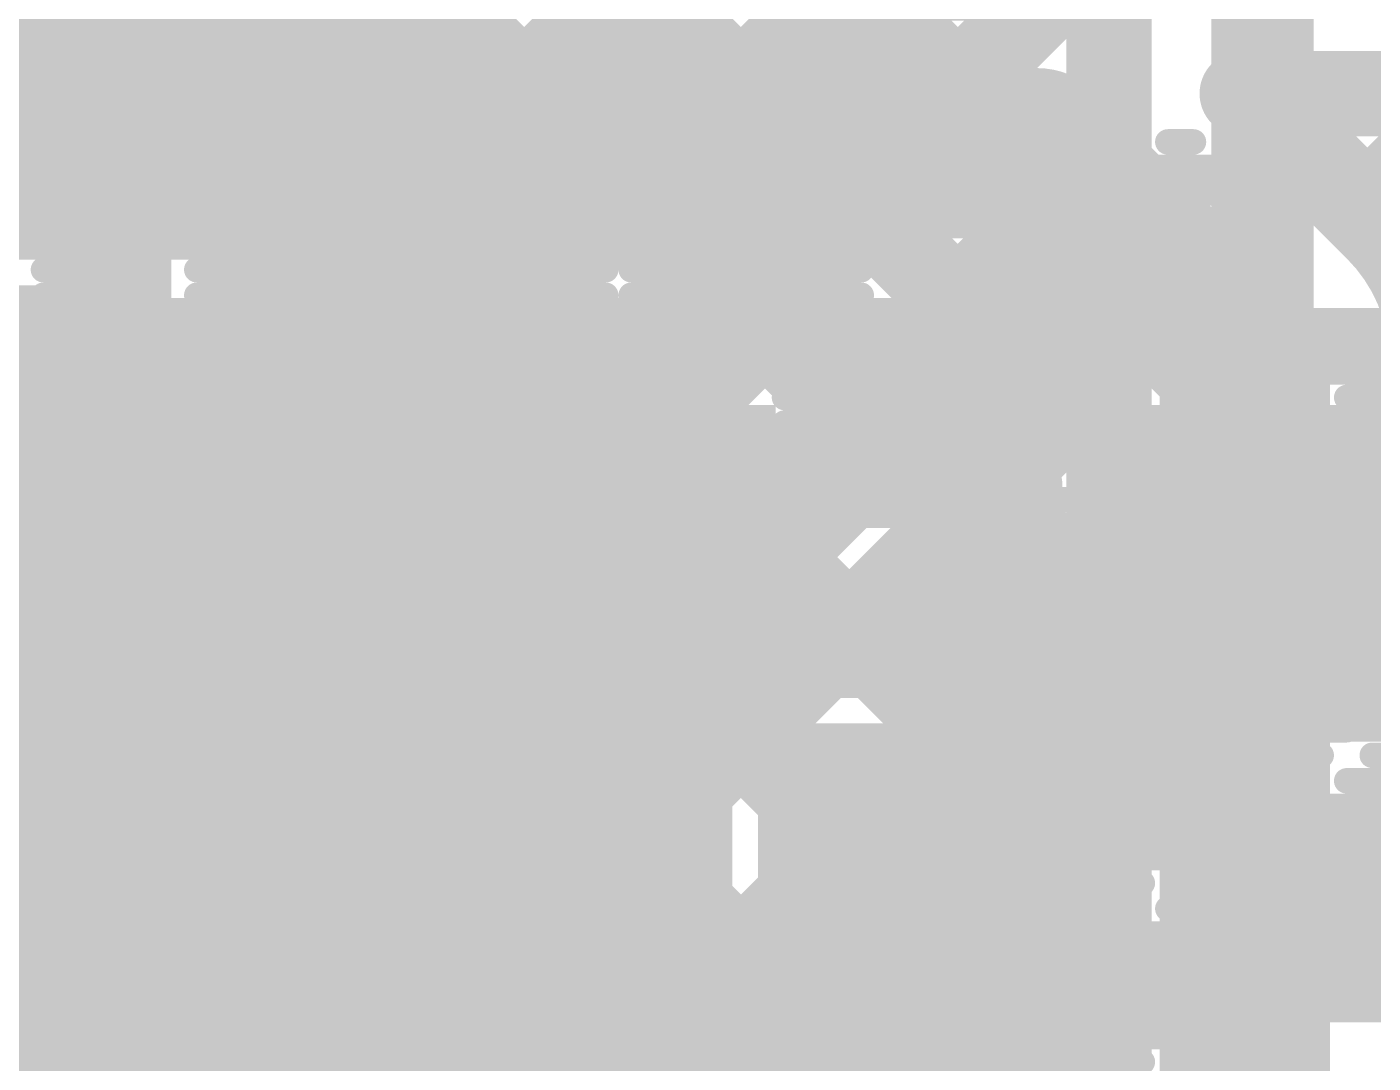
# Model space of a CAD drawing. Header units: millimetres. Extents: x -0.33 to 3.26, y -0.12 to 2.83.
# Drawn here: x 1.7551 to 1.9131, y 1.7009 to 1.8225 of the extents above; entities that cross this region are included whole.
import ezdxf

# ---------------------------------------------------------------- set-up
doc = ezdxf.new("R2010")
doc.units = ezdxf.units.MM
doc.header["$MEASUREMENT"] = 0
for name, color, linetype in [('BottomLayer', 5, 'Continuous'), ('BottomOverlay', 54, 'Continuous'), ('BottomPaste', 16, 'Continuous'), ('BottomSolder', 6, 'Continuous'), ('TopLayer', 1, 'Continuous'), ('TopOverlay', 2, 'Continuous')]:
    doc.layers.add(name, color=color, linetype=linetype)

# ---------------------------------------------------------------- blocks, each defined once
blk = doc.blocks.new('R__0402_B_120')
at = {"layer": 'BottomLayer'}
for points in [[(-0.0095, 0.0125), (-0.0095, -0.0125), (-0.0275, -0.0125), (-0.0275, 0.0125)], [(0.0275, 0.0125), (0.0275, -0.0125), (0.0095, -0.0125), (0.0095, 0.0125)]]:
    blk.add_hatch(color=5, dxfattribs=at).paths.add_polyline_path(points)
at = {"layer": 'BottomPaste'}
for points in [[(-0.0095, 0.0125), (-0.0095, -0.0125), (-0.0275, -0.0125), (-0.0275, 0.0125)], [(0.0275, 0.0125), (0.0275, -0.0125), (0.0095, -0.0125), (0.0095, 0.0125)]]:
    blk.add_hatch(color=16, dxfattribs=at).paths.add_polyline_path(points)
at = {"layer": 'BottomSolder'}
for points in [[(-0.0055, 0.0165), (-0.0055, -0.0165), (-0.0315, -0.0165), (-0.0315, 0.0165)], [(0.0315, 0.0165), (0.0315, -0.0165), (0.0055, -0.0165), (0.0055, 0.0165)]]:
    blk.add_hatch(color=6, dxfattribs=at).paths.add_polyline_path(points)
at = {"layer": 'BottomOverlay', "const_width": 0.005}
for points in [[(-0.0325, 0.0175), (-0.0325, -0.0175)], [(-0.0325, 0.0175), (-0.0085, 0.0175)], [(0.0085, 0.0175), (0.0325, 0.0175)], [(0.0325, 0.0175), (0.0325, -0.0175)], [(-0.0325, -0.0175), (-0.0085, -0.0175)], [(0.0085, -0.0175), (0.0325, -0.0175)]]:
    blk.add_lwpolyline(points, dxfattribs=at)
at = {"layer": 'BottomOverlay', "const_width": 0.0025}
for points in [[(-0.03375, 0.0175, 1), (-0.03125, 0.0175, 1)], [(-0.03375, 0.0175, 1), (-0.03125, 0.0175, 1)], [(-0.00975, 0.0175, 1), (-0.00725, 0.0175, 1)], [(0.00725, 0.0175, 1), (0.00975, 0.0175, 1)], [(0.03125, 0.0175, 1), (0.03375, 0.0175, 1)], [(0.03125, 0.0175, 1), (0.03375, 0.0175, 1)], [(-0.03375, -0.0175, 1), (-0.03125, -0.0175, 1)], [(-0.03375, -0.0175, 1), (-0.03125, -0.0175, 1)], [(-0.00975, -0.0175, 1), (-0.00725, -0.0175, 1)], [(0.00725, -0.0175, 1), (0.00975, -0.0175, 1)], [(0.03125, -0.0175, 1), (0.03375, -0.0175, 1)], [(0.03125, -0.0175, 1), (0.03375, -0.0175, 1)]]:
    blk.add_lwpolyline(points, format="xyb", close=True, dxfattribs=at)
blk = doc.blocks.new('SOT23_3_B_170')
at = {"layer": 'BottomLayer'}
for points in [[(-0.02166, 0.02657), (-0.05316, 0.02657), (-0.05316, 0.05807), (-0.02166, 0.05807)], [(0.05314, 0.02657), (0.02165, 0.02657), (0.02165, 0.05807), (0.05314, 0.05807)], [(0.01574, -0.05807), (-0.01575, -0.05807), (-0.01575, -0.02657), (0.01574, -0.02657)]]:
    blk.add_hatch(color=5, dxfattribs=at).paths.add_polyline_path(points)
at = {"layer": 'BottomPaste'}
for points in [[(-0.02166, 0.02657), (-0.05316, 0.02657), (-0.05316, 0.05807), (-0.02166, 0.05807)], [(0.05314, 0.02657), (0.02165, 0.02657), (0.02165, 0.05807), (0.05314, 0.05807)], [(0.01574, -0.05807), (-0.01575, -0.05807), (-0.01575, -0.02657), (0.01574, -0.02657)]]:
    blk.add_hatch(color=16, dxfattribs=at).paths.add_polyline_path(points)
at = {"layer": 'BottomSolder'}
for points in [[(-0.01766, 0.02257), (-0.05716, 0.02257), (-0.05716, 0.06207), (-0.01766, 0.06207)], [(0.05714, 0.02257), (0.01765, 0.02257), (0.01765, 0.06207), (0.05714, 0.06207)], [(0.01974, -0.06207), (-0.01975, -0.06207), (-0.01975, -0.02257), (0.01974, -0.02257)]]:
    blk.add_hatch(color=6, dxfattribs=at).paths.add_polyline_path(points)
at = {"layer": 'BottomOverlay'}
for points, const_width in [([(-0.06409, 0.068, 1), (-0.07393, 0.068, 1)], 0.00984), ([(-0.07639, 0.068, 1), (-0.07147, 0.068, 1)], 0.00492), ([(-0.06655, 0.068, 1), (-0.06162, 0.068, 1)], 0.00492), ([(-0.01351, 0.032, 1), (-0.00851, 0.032, 1)], 0.005), ([(0.00849, 0.032, 1), (0.01349, 0.032, 1)], 0.005), ([(-0.06651, 0.03, 1), (-0.06151, 0.03, 1)], 0.005), ([(0.06149, 0.03, 1), (0.06649, 0.03, 1)], 0.005), ([(0.02649, -0.031, 1), (0.03149, -0.031, 1)], 0.005), ([(0.06149, -0.031, 1), (0.06649, -0.031, 1)], 0.005), ([(0.06149, -0.031, 1), (0.06649, -0.031, 1)], 0.005), ([(-0.06651, -0.032, 1), (-0.06151, -0.032, 1)], 0.005), ([(-0.06651, -0.032, 1), (-0.06151, -0.032, 1)], 0.005), ([(-0.03151, -0.032, 1), (-0.02651, -0.032, 1)], 0.005)]:
    blk.add_lwpolyline(points, format="xyb", close=True, dxfattribs=dict(at, const_width=const_width))
at = {"layer": 'BottomOverlay', "const_width": 0.01}
for points in [[(0.01099, 0.032), (-0.01101, 0.032)], [(-0.06401, 0.03), (-0.06401, -0.032)], [(0.06399, 0.03), (0.06399, -0.031)], [(0.06399, -0.031), (0.02899, -0.031)], [(-0.02901, -0.032), (-0.06401, -0.032)]]:
    blk.add_lwpolyline(points, dxfattribs=at)
blk = doc.blocks.new('SOT23_3_B_174')
at = {"layer": 'BottomLayer'}
for points in [[(-0.02166, 0.02657), (-0.05316, 0.02657), (-0.05316, 0.05807), (-0.02166, 0.05807)], [(0.05314, 0.02657), (0.02165, 0.02657), (0.02165, 0.05807), (0.05314, 0.05807)], [(0.01574, -0.05807), (-0.01575, -0.05807), (-0.01575, -0.02657), (0.01574, -0.02657)]]:
    blk.add_hatch(color=5, dxfattribs=at).paths.add_polyline_path(points)
at = {"layer": 'BottomPaste'}
for points in [[(-0.02166, 0.02657), (-0.05316, 0.02657), (-0.05316, 0.05807), (-0.02166, 0.05807)], [(0.05314, 0.02657), (0.02165, 0.02657), (0.02165, 0.05807), (0.05314, 0.05807)], [(0.01574, -0.05807), (-0.01575, -0.05807), (-0.01575, -0.02657), (0.01574, -0.02657)]]:
    blk.add_hatch(color=16, dxfattribs=at).paths.add_polyline_path(points)
at = {"layer": 'BottomSolder'}
for points in [[(-0.01766, 0.02257), (-0.05716, 0.02257), (-0.05716, 0.06207), (-0.01766, 0.06207)], [(0.05714, 0.02257), (0.01765, 0.02257), (0.01765, 0.06207), (0.05714, 0.06207)], [(0.01974, -0.06207), (-0.01975, -0.06207), (-0.01975, -0.02257), (0.01974, -0.02257)]]:
    blk.add_hatch(color=6, dxfattribs=at).paths.add_polyline_path(points)
at = {"layer": 'BottomOverlay'}
for points, const_width in [([(-0.06409, 0.068, 1), (-0.07393, 0.068, 1)], 0.00984), ([(-0.07639, 0.068, 1), (-0.07147, 0.068, 1)], 0.00492), ([(-0.06655, 0.068, 1), (-0.06162, 0.068, 1)], 0.00492), ([(-0.01351, 0.032, 1), (-0.00851, 0.032, 1)], 0.005), ([(0.00849, 0.032, 1), (0.01349, 0.032, 1)], 0.005), ([(-0.06651, 0.03, 1), (-0.06151, 0.03, 1)], 0.005), ([(0.06149, 0.03, 1), (0.06649, 0.03, 1)], 0.005), ([(0.02649, -0.031, 1), (0.03149, -0.031, 1)], 0.005), ([(0.06149, -0.031, 1), (0.06649, -0.031, 1)], 0.005), ([(0.06149, -0.031, 1), (0.06649, -0.031, 1)], 0.005), ([(-0.06651, -0.032, 1), (-0.06151, -0.032, 1)], 0.005), ([(-0.06651, -0.032, 1), (-0.06151, -0.032, 1)], 0.005), ([(-0.03151, -0.032, 1), (-0.02651, -0.032, 1)], 0.005)]:
    blk.add_lwpolyline(points, format="xyb", close=True, dxfattribs=dict(at, const_width=const_width))
at = {"layer": 'BottomOverlay', "const_width": 0.01}
for points in [[(0.01099, 0.032), (-0.01101, 0.032)], [(-0.06401, 0.03), (-0.06401, -0.032)], [(0.06399, 0.03), (0.06399, -0.031)], [(0.06399, -0.031), (0.02899, -0.031)], [(-0.02901, -0.032), (-0.06401, -0.032)]]:
    blk.add_lwpolyline(points, dxfattribs=at)
blk = doc.blocks.new('R__0402_B_223')
at = {"layer": 'BottomLayer'}
for points in [[(-0.0095, 0.0125), (-0.0095, -0.0125), (-0.0275, -0.0125), (-0.0275, 0.0125)], [(0.0275, 0.0125), (0.0275, -0.0125), (0.0095, -0.0125), (0.0095, 0.0125)]]:
    blk.add_hatch(color=5, dxfattribs=at).paths.add_polyline_path(points)
at = {"layer": 'BottomPaste'}
for points in [[(-0.0095, 0.0125), (-0.0095, -0.0125), (-0.0275, -0.0125), (-0.0275, 0.0125)], [(0.0275, 0.0125), (0.0275, -0.0125), (0.0095, -0.0125), (0.0095, 0.0125)]]:
    blk.add_hatch(color=16, dxfattribs=at).paths.add_polyline_path(points)
at = {"layer": 'BottomSolder'}
for points in [[(-0.0055, 0.0165), (-0.0055, -0.0165), (-0.0315, -0.0165), (-0.0315, 0.0165)], [(0.0315, 0.0165), (0.0315, -0.0165), (0.0055, -0.0165), (0.0055, 0.0165)]]:
    blk.add_hatch(color=6, dxfattribs=at).paths.add_polyline_path(points)
at = {"layer": 'BottomOverlay', "const_width": 0.005}
for points in [[(-0.0085, 0.0175), (-0.0325, 0.0175)], [(-0.0325, -0.0175), (-0.0325, 0.0175)], [(0.0325, 0.0175), (0.0085, 0.0175)], [(0.0325, -0.0175), (0.0325, 0.0175)], [(-0.0085, -0.0175), (-0.0325, -0.0175)], [(0.0325, -0.0175), (0.0085, -0.0175)]]:
    blk.add_lwpolyline(points, dxfattribs=at)
at = {"layer": 'BottomOverlay', "const_width": 0.0025}
for points in [[(-0.03375, 0.0175, 1), (-0.03125, 0.0175, 1)], [(-0.03375, 0.0175, 1), (-0.03125, 0.0175, 1)], [(-0.00975, 0.0175, 1), (-0.00725, 0.0175, 1)], [(0.00725, 0.0175, 1), (0.00975, 0.0175, 1)], [(0.03125, 0.0175, 1), (0.03375, 0.0175, 1)], [(0.03125, 0.0175, 1), (0.03375, 0.0175, 1)], [(-0.03375, -0.0175, 1), (-0.03125, -0.0175, 1)], [(-0.03375, -0.0175, 1), (-0.03125, -0.0175, 1)], [(-0.00975, -0.0175, 1), (-0.00725, -0.0175, 1)], [(0.00725, -0.0175, 1), (0.00975, -0.0175, 1)], [(0.03125, -0.0175, 1), (0.03375, -0.0175, 1)], [(0.03125, -0.0175, 1), (0.03375, -0.0175, 1)]]:
    blk.add_lwpolyline(points, format="xyb", close=True, dxfattribs=at)

msp = doc.modelspace()

# ---------------------------------------------------------------- linework, layer by layer
at = {"layer": 'BottomLayer'}
for points, const_width in [([(1.63752, 1.87819), (1.75853, 1.75717)], 0.01), ([(1.89772, 1.81467), (1.94061, 1.81467)], 0.01), ([(1.89772, 1.81467), (1.91353, 1.79886)], 0.01), ([(1.89902, 1.81467), (2.03493, 1.67877)], 0.01), ([(1.91177, 1.80063), (1.92581, 1.81467)], 0.01), ([(1.76761, 1.80767), (1.76761, 1.80817)], 0.02), ([(1.76761, 1.80767), (1.87361, 1.80767)], 0.02), ([(1.87361, 1.80767), (1.89802, 1.78327)], 0.02), ([(1.62267, 1.65296), (1.75689, 1.78717)], 0.01), ([(1.74346, 1.78717), (1.75963, 1.78717)], 0.01), ([(1.75682, 1.78717), (1.78682, 1.75717)], 0.01), ([(1.89802, 1.63635), (1.89802, 1.78327)], 0.02), ([(1.75517, 1.75717), (1.78367, 1.78567)], 0.01), ([(1.75517, 1.75717), (1.78367, 1.78567)], 0.01), ([(1.76761, 1.78567), (1.8645, 1.78567)], 0.01), ([(1.78346, 1.75717), (1.81196, 1.78567)], 0.01), ([(1.7866, 1.78567), (1.83287, 1.73941)], 0.01), ([(1.79886, 1.74429), (1.84024, 1.78567)], 0.01), ([(1.81489, 1.78567), (1.85182, 1.74874)], 0.01), ([(1.84317, 1.78567), (1.87027, 1.75858)], 0.01), ([(1.8645, 1.78567), (1.87027, 1.7799)], 0.01), ([(1.81135, 1.7285), (1.86651, 1.78366)], 0.01), ([(1.87027, 1.74874), (1.87027, 1.7799)], 0.01), ([(1.76761, 1.77117), (1.76796, 1.77117)], 0.025), ([(1.76796, 1.77117), (1.81039, 1.77117)], 0.025), ([(1.81039, 1.77117), (1.82321, 1.75835)], 0.025), ([(1.82321, 1.63635), (1.82321, 1.75835)], 0.025), ([(1.85988, 1.74874), (1.87027, 1.75913)], 0.01), ([(1.74346, 1.75717), (1.79246, 1.75717)], 0.01), ([(1.78682, 1.75717), (1.79246, 1.75153)], 0.01), ([(1.79246, 1.75047), (1.79246, 1.75717)], 0.01), ([(1.79246, 1.75153), (1.83287, 1.71112)], 0.01), ([(1.79427, 1.74888), (1.8067, 1.73645)], 0.01), ([(1.83287, 1.74874), (1.87027, 1.74874)], 0.01), ([(1.83287, 1.69325), (1.83287, 1.74874)], 0.01), ([(1.76461, 1.73617), (1.76796, 1.73617)], 0.012), ([(1.76796, 1.73617), (1.78152, 1.73617)], 0.012), ([(1.78152, 1.73617), (1.794, 1.7237)], 0.012), ([(1.794, 1.6133), (1.794, 1.7237)], 0.012), ([(1.812, 1.62076), (1.812, 1.7237)], 0.01), ([(1.812, 1.70086), (1.83287, 1.72173)], 0.01), ([(1.86062, 1.61127), (1.86062, 1.721)], 0.012), ([(1.812, 1.70371), (1.84262, 1.67309)], 0.01), ([(1.767, 1.669), (1.767, 1.7)], 0.01)]:
    msp.add_lwpolyline(points, dxfattribs=dict(at, const_width=const_width))
for points, const_width in [([(1.89522, 1.81467, 1), (1.90022, 1.81467, 1)], 0.005), ([(1.89522, 1.81467, 1), (1.90022, 1.81467, 1)], 0.005), ([(1.89652, 1.81467, 1), (1.90152, 1.81467, 1)], 0.005), ([(1.76261, 1.80817, 1), (1.77261, 1.80817, 1)], 0.01), ([(1.76261, 1.80767, 1), (1.77261, 1.80767, 1)], 0.01), ([(1.76261, 1.80767, 1), (1.77261, 1.80767, 1)], 0.01), ([(1.86861, 1.80767, 1), (1.87861, 1.80767, 1)], 0.01), ([(1.86861, 1.80767, 1), (1.87861, 1.80767, 1)], 0.01), ([(1.90927, 1.80063, 1), (1.91427, 1.80063, 1)], 0.005), ([(1.91103, 1.79886, 1), (1.91603, 1.79886, 1)], 0.005), ([(1.91103, 1.79886, 1), (1.91603, 1.79886, 1)], 0.005), ([(1.91107, 1.79882, 1), (1.91607, 1.79882, 1)], 0.005), ([(1.75432, 1.78717, 1), (1.75932, 1.78717, 1)], 0.005), ([(1.75439, 1.78717, 1), (1.75939, 1.78717, 1)], 0.005), ([(1.75713, 1.78717, 1), (1.76213, 1.78717, 1)], 0.005), ([(1.75713, 1.78717, 1), (1.76213, 1.78717, 1)], 0.005), ([(1.75713, 1.78717, 1), (1.76213, 1.78717, 1)], 0.005), ([(1.89302, 1.78327, 1), (1.90302, 1.78327, 1)], 0.01), ([(1.89302, 1.78327, 1), (1.90302, 1.78327, 1)], 0.01), ([(1.76511, 1.78567, 1), (1.77011, 1.78567, 1)], 0.005), ([(1.76511, 1.78567, 1), (1.77011, 1.78567, 1)], 0.005), ([(1.76511, 1.78567, 1), (1.77011, 1.78567, 1)], 0.005), ([(1.78117, 1.78567, 1), (1.78617, 1.78567, 1)], 0.005), ([(1.78117, 1.78567, 1), (1.78617, 1.78567, 1)], 0.005), ([(1.7841, 1.78567, 1), (1.7891, 1.78567, 1)], 0.005), ([(1.80946, 1.78567, 1), (1.81446, 1.78567, 1)], 0.005), ([(1.81239, 1.78567, 1), (1.81739, 1.78567, 1)], 0.005), ([(1.83774, 1.78567, 1), (1.84274, 1.78567, 1)], 0.005), ([(1.84067, 1.78567, 1), (1.84567, 1.78567, 1)], 0.005), ([(1.862, 1.78567, 1), (1.867, 1.78567, 1)], 0.005), ([(1.862, 1.78567, 1), (1.867, 1.78567, 1)], 0.005), ([(1.86401, 1.78366, 1), (1.86901, 1.78366, 1)], 0.005), ([(1.86777, 1.7799, 1), (1.87277, 1.7799, 1)], 0.005), ([(1.86777, 1.7799, 1), (1.87277, 1.7799, 1)], 0.005), ([(1.76136, 1.77117, 1), (1.77386, 1.77117, 1)], 0.0125), ([(1.76171, 1.77117, 1), (1.77421, 1.77117, 1)], 0.0125), ([(1.76171, 1.77117, 1), (1.77421, 1.77117, 1)], 0.0125), ([(1.80414, 1.77117, 1), (1.81664, 1.77117, 1)], 0.0125), ([(1.80414, 1.77117, 1), (1.81664, 1.77117, 1)], 0.0125), ([(1.81696, 1.75835, 1), (1.82946, 1.75835, 1)], 0.0125), ([(1.81696, 1.75835, 1), (1.82946, 1.75835, 1)], 0.0125), ([(1.86777, 1.75913, 1), (1.87277, 1.75913, 1)], 0.005), ([(1.75267, 1.75717, 1), (1.75767, 1.75717, 1)], 0.005), ([(1.75267, 1.75717, 1), (1.75767, 1.75717, 1)], 0.005), ([(1.75603, 1.75717, 1), (1.76103, 1.75717, 1)], 0.005), ([(1.78096, 1.75717, 1), (1.78596, 1.75717, 1)], 0.005), ([(1.78432, 1.75717, 1), (1.78932, 1.75717, 1)], 0.005), ([(1.78432, 1.75717, 1), (1.78932, 1.75717, 1)], 0.005), ([(1.78996, 1.75717, 1), (1.79496, 1.75717, 1)], 0.005), ([(1.78996, 1.75717, 1), (1.79496, 1.75717, 1)], 0.005), ([(1.86777, 1.75858, 1), (1.87277, 1.75858, 1)], 0.005), ([(1.78996, 1.75153, 1), (1.79496, 1.75153, 1)], 0.005), ([(1.78996, 1.75153, 1), (1.79496, 1.75153, 1)], 0.005), ([(1.78996, 1.75047, 1), (1.79496, 1.75047, 1)], 0.005), ([(1.79177, 1.74888, 1), (1.79677, 1.74888, 1)], 0.005), ([(1.83037, 1.74874, 1), (1.83537, 1.74874, 1)], 0.005), ([(1.83037, 1.74874, 1), (1.83537, 1.74874, 1)], 0.005), ([(1.84932, 1.74874, 1), (1.85432, 1.74874, 1)], 0.005), ([(1.85738, 1.74874, 1), (1.86238, 1.74874, 1)], 0.005), ([(1.86777, 1.74874, 1), (1.87277, 1.74874, 1)], 0.005), ([(1.86777, 1.74874, 1), (1.87277, 1.74874, 1)], 0.005), ([(1.79636, 1.74429, 1), (1.80136, 1.74429, 1)], 0.005), ([(1.83037, 1.73941, 1), (1.83537, 1.73941, 1)], 0.005), ([(1.76161, 1.73617, 1), (1.76761, 1.73617, 1)], 0.006), ([(1.76496, 1.73617, 1), (1.77096, 1.73617, 1)], 0.006), ([(1.76496, 1.73617, 1), (1.77096, 1.73617, 1)], 0.006), ([(1.77852, 1.73617, 1), (1.78452, 1.73617, 1)], 0.006), ([(1.77852, 1.73617, 1), (1.78452, 1.73617, 1)], 0.006), ([(1.8042, 1.73645, 1), (1.8092, 1.73645, 1)], 0.005), ([(1.8042, 1.73645, 1), (1.8092, 1.73645, 1)], 0.005), ([(1.80423, 1.73642, 1), (1.80923, 1.73642, 1)], 0.005), ([(1.80885, 1.7285, 1), (1.81385, 1.7285, 1)], 0.005), ([(1.791, 1.7237, 1), (1.797, 1.7237, 1)], 0.006), ([(1.791, 1.7237, 1), (1.797, 1.7237, 1)], 0.006), ([(1.8095, 1.7237, 1), (1.8145, 1.7237, 1)], 0.005), ([(1.8095, 1.7237, 1), (1.8145, 1.7237, 1)], 0.005), ([(1.8095, 1.7237, 1), (1.8145, 1.7237, 1)], 0.005), ([(1.83037, 1.72173, 1), (1.83537, 1.72173, 1)], 0.005), ([(1.85762, 1.721, 1), (1.86362, 1.721, 1)], 0.006), ([(1.83037, 1.71112, 1), (1.83537, 1.71112, 1)], 0.005), ([(1.8095, 1.70371, 1), (1.8145, 1.70371, 1)], 0.005), ([(1.8095, 1.70086, 1), (1.8145, 1.70086, 1)], 0.005), ([(1.7645, 1.7, 1), (1.7695, 1.7, 1)], 0.005)]:
    msp.add_lwpolyline(points, format="xyb", close=True, dxfattribs=dict(at, const_width=const_width))
at = {"layer": 'BottomLayer', "const_width": 0.01}
for points in [[(1.91353, 1.79886, -0.166197), (1.91983, 1.7861)], [(1.91357, 1.79882, -0.165551), (1.91983, 1.7861)], [(1.76761, 1.78567, -0.093119), (1.75963, 1.78717)], [(1.76761, 1.78567, -0.093119), (1.75963, 1.78717)], [(1.8067, 1.73645, -0.199396), (1.812, 1.7237)], [(1.80673, 1.73642, -0.198912), (1.812, 1.7237)]]:
    msp.add_lwpolyline(points, format="xyb", dxfattribs=at)
at = {"layer": 'TopLayer'}
for points, const_width in [([(1.9001, 1.67132), (1.9001, 2.01717)], 0.012), ([(1.8821, 1.67132), (1.8821, 2.00159)], 0.01), ([(1.767, 1.669), (1.767, 1.989)], 0.01), ([(1.784, 1.68567), (1.784, 1.989)], 0.01), ([(1.784, 1.92121), (1.8821, 1.82311)], 0.01), ([(1.784, 1.81146), (1.8821, 1.90956)], 0.01), ([(1.784, 1.89575), (1.8821, 1.79765)], 0.01), ([(1.784, 1.786), (1.8821, 1.8841)], 0.01), ([(1.784, 1.786), (1.8821, 1.8841)], 0.01), ([(1.784, 1.8703), (1.8821, 1.7722)], 0.01), ([(1.784, 1.76054), (1.8821, 1.85865)], 0.01), ([(1.784, 1.84484), (1.8821, 1.74674)], 0.01), ([(1.784, 1.73509), (1.8821, 1.83319)], 0.01), ([(1.784, 1.81939), (1.8821, 1.72129)], 0.01), ([(1.784, 1.70963), (1.8821, 1.80773)], 0.01), ([(1.784, 1.79393), (1.8821, 1.69583)], 0.01), ([(1.78472, 1.6849), (1.8821, 1.78228)], 0.01), ([(1.784, 1.76848), (1.88213, 1.67035)], 0.01), ([(1.79051, 1.66523), (1.8821, 1.75682)], 0.01), ([(1.784, 1.74302), (1.88602, 1.641)], 0.01), ([(1.79173, 1.641), (1.8821, 1.73137)], 0.01), ([(1.784, 1.71756), (1.86056, 1.641)], 0.01), ([(1.81719, 1.641), (1.8821, 1.70591)], 0.01)]:
    msp.add_lwpolyline(points, dxfattribs=dict(at, const_width=const_width))
at = {"layer": 'TopLayer', "const_width": 0.005}
for points in [[(1.8796, 1.82311, 1), (1.8846, 1.82311, 1)], [(1.7815, 1.81939, 1), (1.7865, 1.81939, 1)], [(1.7815, 1.81146, 1), (1.7865, 1.81146, 1)], [(1.8796, 1.80773, 1), (1.8846, 1.80773, 1)], [(1.8796, 1.79765, 1), (1.8846, 1.79765, 1)], [(1.7815, 1.79393, 1), (1.7865, 1.79393, 1)], [(1.7815, 1.786, 1), (1.7865, 1.786, 1)], [(1.7815, 1.786, 1), (1.7865, 1.786, 1)], [(1.8796, 1.78228, 1), (1.8846, 1.78228, 1)], [(1.8796, 1.7722, 1), (1.8846, 1.7722, 1)], [(1.7815, 1.76848, 1), (1.7865, 1.76848, 1)], [(1.7815, 1.76054, 1), (1.7865, 1.76054, 1)], [(1.8796, 1.75682, 1), (1.8846, 1.75682, 1)], [(1.8796, 1.74674, 1), (1.8846, 1.74674, 1)], [(1.7815, 1.74302, 1), (1.7865, 1.74302, 1)], [(1.7815, 1.73509, 1), (1.7865, 1.73509, 1)], [(1.8796, 1.73137, 1), (1.8846, 1.73137, 1)], [(1.8796, 1.72129, 1), (1.8846, 1.72129, 1)], [(1.7815, 1.71756, 1), (1.7865, 1.71756, 1)], [(1.7815, 1.70963, 1), (1.7865, 1.70963, 1)], [(1.8796, 1.70591, 1), (1.8846, 1.70591, 1)]]:
    msp.add_lwpolyline(points, format="xyb", close=True, dxfattribs=at)
at = {"layer": 'TopOverlay', "const_width": 0.003}
for points in [[(1.757, 1.821), (1.769, 1.821)], [(1.775, 1.821), (1.856, 1.821)], [(1.757, 1.818), (1.769, 1.818)], [(1.772, 1.818), (1.856, 1.818)], [(1.757, 1.815), (1.769, 1.815)], [(1.772, 1.815), (1.856, 1.815)], [(1.757, 1.812), (1.769, 1.812)], [(1.772, 1.812), (1.814, 1.812)], [(1.823, 1.812), (1.844, 1.812)], [(1.853, 1.812), (1.856, 1.812)], [(1.754, 1.809), (1.769, 1.809)], [(1.772, 1.809), (1.811, 1.809)], [(1.826, 1.809), (1.841, 1.809)], [(1.889, 1.809), (1.892, 1.809)], [(1.754, 1.806), (1.769, 1.806)], [(1.772, 1.806), (1.811, 1.806)], [(1.814, 1.806), (1.823, 1.806)], [(1.826, 1.806), (1.841, 1.806)], [(1.844, 1.806), (1.853, 1.806)], [(1.877, 1.806), (1.904, 1.806)], [(1.757, 1.803), (1.769, 1.803)], [(1.772, 1.803), (1.811, 1.803)], [(1.814, 1.803), (1.823, 1.803)], [(1.826, 1.803), (1.841, 1.803)], [(1.844, 1.803), (1.853, 1.803)], [(1.874, 1.803), (1.904, 1.803)], [(1.757, 1.8), (1.769, 1.8)], [(1.772, 1.8), (1.811, 1.8)], [(1.814, 1.8), (1.823, 1.8)], [(1.826, 1.8), (1.841, 1.8)], [(1.844, 1.8), (1.853, 1.8)], [(1.874, 1.8), (1.88, 1.8)], [(1.898, 1.8), (1.904, 1.8)], [(1.757, 1.797), (1.769, 1.797)], [(1.775, 1.797), (1.811, 1.797)], [(1.814, 1.797), (1.823, 1.797)], [(1.826, 1.797), (1.841, 1.797)], [(1.844, 1.797), (1.853, 1.797)], [(1.874, 1.797), (1.88, 1.797)], [(1.898, 1.797), (1.904, 1.797)], [(1.757, 1.794), (1.769, 1.794)], [(1.775, 1.794), (1.811, 1.794)], [(1.814, 1.794), (1.823, 1.794)], [(1.826, 1.794), (1.841, 1.794)], [(1.844, 1.794), (1.853, 1.794)], [(1.871, 1.794), (1.88, 1.794)], [(1.757, 1.791), (1.769, 1.791)], [(1.775, 1.791), (1.811, 1.791)], [(1.814, 1.791), (1.823, 1.791)], [(1.826, 1.791), (1.841, 1.791)], [(1.844, 1.791), (1.853, 1.791)], [(1.871, 1.791), (1.88, 1.791)], [(1.757, 1.788), (1.772, 1.788)], [(1.814, 1.788), (1.823, 1.788)], [(1.844, 1.788), (1.853, 1.788)], [(1.859, 1.788), (1.868, 1.788)], [(1.871, 1.788), (1.88, 1.788)], [(1.883, 1.788), (1.94, 1.788)], [(1.757, 1.785), (1.772, 1.785)], [(1.814, 1.785), (1.823, 1.785)], [(1.844, 1.785), (1.853, 1.785)], [(1.859, 1.785), (1.868, 1.785)], [(1.874, 1.785), (1.88, 1.785)], [(1.883, 1.785), (1.895, 1.785)], [(1.907, 1.785), (1.94, 1.785)], [(1.76, 1.782), (1.772, 1.782)], [(1.814, 1.782), (1.823, 1.782)], [(1.844, 1.782), (1.853, 1.782)], [(1.859, 1.782), (1.868, 1.782)], [(1.874, 1.782), (1.88, 1.782)], [(1.883, 1.782), (1.895, 1.782)], [(1.898, 1.782), (1.904, 1.782)], [(1.907, 1.782), (1.94, 1.782)], [(1.76, 1.779), (1.772, 1.779)], [(1.814, 1.779), (1.823, 1.779)], [(1.844, 1.779), (1.853, 1.779)], [(1.874, 1.779), (1.88, 1.779)], [(1.898, 1.779), (1.904, 1.779)], [(1.91, 1.779), (1.937, 1.779)], [(1.76, 1.776), (1.775, 1.776)], [(1.814, 1.776), (1.841, 1.776)], [(1.844, 1.776), (1.868, 1.776)], [(1.874, 1.776), (1.886, 1.776)], [(1.892, 1.776), (1.904, 1.776)], [(1.907, 1.776), (1.937, 1.776)], [(1.763, 1.773), (1.775, 1.773)], [(1.814, 1.773), (1.841, 1.773)], [(1.844, 1.773), (1.871, 1.773)], [(1.874, 1.773), (1.904, 1.773)], [(1.907, 1.773), (1.937, 1.773)], [(1.763, 1.77), (1.778, 1.77)], [(1.817, 1.77), (1.841, 1.77)], [(1.844, 1.77), (1.868, 1.77)], [(1.88, 1.77), (1.898, 1.77)], [(1.904, 1.77), (1.934, 1.77)], [(1.763, 1.767), (1.778, 1.767)], [(1.871, 1.767), (1.877, 1.767)], [(1.901, 1.767), (1.934, 1.767)], [(1.766, 1.764), (1.781, 1.764)], [(1.859, 1.764), (1.931, 1.764)], [(1.766, 1.761), (1.781, 1.761)], [(1.859, 1.761), (1.928, 1.761)], [(1.769, 1.758), (1.784, 1.758)], [(1.859, 1.758), (1.928, 1.758)], [(1.772, 1.755), (1.787, 1.755)], [(1.859, 1.755), (1.925, 1.755)], [(1.772, 1.752), (1.79, 1.752)], [(1.859, 1.752), (1.922, 1.752)], [(1.775, 1.749), (1.79, 1.749)], [(1.859, 1.749), (1.919, 1.749)], [(1.778, 1.746), (1.793, 1.746)], [(1.859, 1.746), (1.916, 1.746)], [(1.778, 1.743), (1.796, 1.743)], [(1.859, 1.743), (1.913, 1.743)], [(1.781, 1.74), (1.799, 1.74)], [(1.859, 1.74), (1.91, 1.74)], [(1.784, 1.737), (1.802, 1.737)], [(1.859, 1.737), (1.907, 1.737)], [(1.913, 1.737), (1.931, 1.737)], [(1.787, 1.734), (1.805, 1.734)], [(1.859, 1.734), (1.904, 1.734)], [(1.91, 1.734), (1.928, 1.734)], [(1.79, 1.731), (1.808, 1.731)], [(1.859, 1.731), (1.901, 1.731)], [(1.907, 1.731), (1.925, 1.731)], [(1.793, 1.728), (1.814, 1.728)], [(1.859, 1.728), (1.895, 1.728)], [(1.901, 1.728), (1.922, 1.728)], [(1.796, 1.725), (1.817, 1.725)], [(1.859, 1.725), (1.892, 1.725)], [(1.898, 1.725), (1.919, 1.725)], [(1.187, 1.722), (1.82, 1.722)], [(1.859, 1.722), (1.886, 1.722)], [(1.895, 1.722), (2.537, 1.722)], [(1.187, 1.719), (1.826, 1.719)], [(1.859, 1.719), (1.883, 1.719)], [(1.889, 1.719), (2.537, 1.719)], [(1.187, 1.716), (1.832, 1.716)], [(1.859, 1.716), (1.877, 1.716)], [(1.886, 1.716), (2.537, 1.716)], [(1.187, 1.713), (1.835, 1.713)], [(1.859, 1.713), (1.871, 1.713)], [(1.88, 1.713), (2.537, 1.713)], [(1.817, 1.71), (1.841, 1.71)], [(1.859, 1.71), (1.865, 1.71)], [(1.874, 1.71), (1.898, 1.71)], [(1.82, 1.707), (1.847, 1.707)], [(1.868, 1.707), (1.895, 1.707)], [(1.826, 1.704), (1.853, 1.704)], [(1.862, 1.704), (1.889, 1.704)], [(1.832, 1.701), (1.886, 1.701)]]:
    msp.add_lwpolyline(points, dxfattribs=at)
at = {"layer": 'TopOverlay', "const_width": 0.0015}
for points in [[(1.75625, 1.821, 1), (1.75775, 1.821, 1)], [(1.76825, 1.821, 1), (1.76975, 1.821, 1)], [(1.77425, 1.821, 1), (1.77575, 1.821, 1)], [(1.85525, 1.821, 1), (1.85675, 1.821, 1)], [(1.75625, 1.818, 1), (1.75775, 1.818, 1)], [(1.76825, 1.818, 1), (1.76975, 1.818, 1)], [(1.77125, 1.818, 1), (1.77275, 1.818, 1)], [(1.85525, 1.818, 1), (1.85675, 1.818, 1)], [(1.75625, 1.815, 1), (1.75775, 1.815, 1)], [(1.76825, 1.815, 1), (1.76975, 1.815, 1)], [(1.77125, 1.815, 1), (1.77275, 1.815, 1)], [(1.85525, 1.815, 1), (1.85675, 1.815, 1)], [(1.75625, 1.812, 1), (1.75775, 1.812, 1)], [(1.76825, 1.812, 1), (1.76975, 1.812, 1)], [(1.77125, 1.812, 1), (1.77275, 1.812, 1)], [(1.81325, 1.812, 1), (1.81475, 1.812, 1)], [(1.82225, 1.812, 1), (1.82375, 1.812, 1)], [(1.84325, 1.812, 1), (1.84475, 1.812, 1)], [(1.85225, 1.812, 1), (1.85375, 1.812, 1)], [(1.85525, 1.812, 1), (1.85675, 1.812, 1)], [(1.75325, 1.809, 1), (1.75475, 1.809, 1)], [(1.76825, 1.809, 1), (1.76975, 1.809, 1)], [(1.77125, 1.809, 1), (1.77275, 1.809, 1)], [(1.81025, 1.809, 1), (1.81175, 1.809, 1)], [(1.82525, 1.809, 1), (1.82675, 1.809, 1)], [(1.84025, 1.809, 1), (1.84175, 1.809, 1)], [(1.88825, 1.809, 1), (1.88975, 1.809, 1)], [(1.89125, 1.809, 1), (1.89275, 1.809, 1)], [(1.75325, 1.806, 1), (1.75475, 1.806, 1)], [(1.76825, 1.806, 1), (1.76975, 1.806, 1)], [(1.77125, 1.806, 1), (1.77275, 1.806, 1)], [(1.81025, 1.806, 1), (1.81175, 1.806, 1)], [(1.81325, 1.806, 1), (1.81475, 1.806, 1)], [(1.82225, 1.806, 1), (1.82375, 1.806, 1)], [(1.82525, 1.806, 1), (1.82675, 1.806, 1)], [(1.84025, 1.806, 1), (1.84175, 1.806, 1)], [(1.84325, 1.806, 1), (1.84475, 1.806, 1)], [(1.85225, 1.806, 1), (1.85375, 1.806, 1)], [(1.87625, 1.806, 1), (1.87775, 1.806, 1)], [(1.90325, 1.806, 1), (1.90475, 1.806, 1)], [(1.75625, 1.803, 1), (1.75775, 1.803, 1)], [(1.76825, 1.803, 1), (1.76975, 1.803, 1)], [(1.77125, 1.803, 1), (1.77275, 1.803, 1)], [(1.81025, 1.803, 1), (1.81175, 1.803, 1)], [(1.81325, 1.803, 1), (1.81475, 1.803, 1)], [(1.82225, 1.803, 1), (1.82375, 1.803, 1)], [(1.82525, 1.803, 1), (1.82675, 1.803, 1)], [(1.84025, 1.803, 1), (1.84175, 1.803, 1)], [(1.84325, 1.803, 1), (1.84475, 1.803, 1)], [(1.85225, 1.803, 1), (1.85375, 1.803, 1)], [(1.87325, 1.803, 1), (1.87475, 1.803, 1)], [(1.90325, 1.803, 1), (1.90475, 1.803, 1)], [(1.75625, 1.8, 1), (1.75775, 1.8, 1)], [(1.76825, 1.8, 1), (1.76975, 1.8, 1)], [(1.77125, 1.8, 1), (1.77275, 1.8, 1)], [(1.81025, 1.8, 1), (1.81175, 1.8, 1)], [(1.81325, 1.8, 1), (1.81475, 1.8, 1)], [(1.82225, 1.8, 1), (1.82375, 1.8, 1)], [(1.82525, 1.8, 1), (1.82675, 1.8, 1)], [(1.84025, 1.8, 1), (1.84175, 1.8, 1)], [(1.84325, 1.8, 1), (1.84475, 1.8, 1)], [(1.85225, 1.8, 1), (1.85375, 1.8, 1)], [(1.87325, 1.8, 1), (1.87475, 1.8, 1)], [(1.87925, 1.8, 1), (1.88075, 1.8, 1)], [(1.89725, 1.8, 1), (1.89875, 1.8, 1)], [(1.90325, 1.8, 1), (1.90475, 1.8, 1)], [(1.75625, 1.797, 1), (1.75775, 1.797, 1)], [(1.76825, 1.797, 1), (1.76975, 1.797, 1)], [(1.77425, 1.797, 1), (1.77575, 1.797, 1)], [(1.81025, 1.797, 1), (1.81175, 1.797, 1)], [(1.81325, 1.797, 1), (1.81475, 1.797, 1)], [(1.82225, 1.797, 1), (1.82375, 1.797, 1)], [(1.82525, 1.797, 1), (1.82675, 1.797, 1)], [(1.84025, 1.797, 1), (1.84175, 1.797, 1)], [(1.84325, 1.797, 1), (1.84475, 1.797, 1)], [(1.85225, 1.797, 1), (1.85375, 1.797, 1)], [(1.87325, 1.797, 1), (1.87475, 1.797, 1)], [(1.87925, 1.797, 1), (1.88075, 1.797, 1)], [(1.89725, 1.797, 1), (1.89875, 1.797, 1)], [(1.90325, 1.797, 1), (1.90475, 1.797, 1)], [(1.75625, 1.794, 1), (1.75775, 1.794, 1)], [(1.76825, 1.794, 1), (1.76975, 1.794, 1)], [(1.77425, 1.794, 1), (1.77575, 1.794, 1)], [(1.81025, 1.794, 1), (1.81175, 1.794, 1)], [(1.81325, 1.794, 1), (1.81475, 1.794, 1)], [(1.82225, 1.794, 1), (1.82375, 1.794, 1)], [(1.82525, 1.794, 1), (1.82675, 1.794, 1)], [(1.84025, 1.794, 1), (1.84175, 1.794, 1)], [(1.84325, 1.794, 1), (1.84475, 1.794, 1)], [(1.85225, 1.794, 1), (1.85375, 1.794, 1)], [(1.87025, 1.794, 1), (1.87175, 1.794, 1)], [(1.87925, 1.794, 1), (1.88075, 1.794, 1)], [(1.75625, 1.791, 1), (1.75775, 1.791, 1)], [(1.76825, 1.791, 1), (1.76975, 1.791, 1)], [(1.77425, 1.791, 1), (1.77575, 1.791, 1)], [(1.81025, 1.791, 1), (1.81175, 1.791, 1)], [(1.81325, 1.791, 1), (1.81475, 1.791, 1)], [(1.82225, 1.791, 1), (1.82375, 1.791, 1)], [(1.82525, 1.791, 1), (1.82675, 1.791, 1)], [(1.84025, 1.791, 1), (1.84175, 1.791, 1)], [(1.84325, 1.791, 1), (1.84475, 1.791, 1)], [(1.85225, 1.791, 1), (1.85375, 1.791, 1)], [(1.87025, 1.791, 1), (1.87175, 1.791, 1)], [(1.87925, 1.791, 1), (1.88075, 1.791, 1)], [(1.75625, 1.788, 1), (1.75775, 1.788, 1)], [(1.77125, 1.788, 1), (1.77275, 1.788, 1)], [(1.81325, 1.788, 1), (1.81475, 1.788, 1)], [(1.82225, 1.788, 1), (1.82375, 1.788, 1)], [(1.84325, 1.788, 1), (1.84475, 1.788, 1)], [(1.85225, 1.788, 1), (1.85375, 1.788, 1)], [(1.85825, 1.788, 1), (1.85975, 1.788, 1)], [(1.86725, 1.788, 1), (1.86875, 1.788, 1)], [(1.87025, 1.788, 1), (1.87175, 1.788, 1)], [(1.87925, 1.788, 1), (1.88075, 1.788, 1)], [(1.88225, 1.788, 1), (1.88375, 1.788, 1)], [(1.75625, 1.785, 1), (1.75775, 1.785, 1)], [(1.77125, 1.785, 1), (1.77275, 1.785, 1)], [(1.81325, 1.785, 1), (1.81475, 1.785, 1)], [(1.82225, 1.785, 1), (1.82375, 1.785, 1)], [(1.84325, 1.785, 1), (1.84475, 1.785, 1)], [(1.85225, 1.785, 1), (1.85375, 1.785, 1)], [(1.85825, 1.785, 1), (1.85975, 1.785, 1)], [(1.86725, 1.785, 1), (1.86875, 1.785, 1)], [(1.87325, 1.785, 1), (1.87475, 1.785, 1)], [(1.87925, 1.785, 1), (1.88075, 1.785, 1)], [(1.88225, 1.785, 1), (1.88375, 1.785, 1)], [(1.89425, 1.785, 1), (1.89575, 1.785, 1)], [(1.90625, 1.785, 1), (1.90775, 1.785, 1)], [(1.75925, 1.782, 1), (1.76075, 1.782, 1)], [(1.77125, 1.782, 1), (1.77275, 1.782, 1)], [(1.81325, 1.782, 1), (1.81475, 1.782, 1)], [(1.82225, 1.782, 1), (1.82375, 1.782, 1)], [(1.84325, 1.782, 1), (1.84475, 1.782, 1)], [(1.85225, 1.782, 1), (1.85375, 1.782, 1)], [(1.85825, 1.782, 1), (1.85975, 1.782, 1)], [(1.86725, 1.782, 1), (1.86875, 1.782, 1)], [(1.87325, 1.782, 1), (1.87475, 1.782, 1)], [(1.87925, 1.782, 1), (1.88075, 1.782, 1)], [(1.88225, 1.782, 1), (1.88375, 1.782, 1)], [(1.89425, 1.782, 1), (1.89575, 1.782, 1)], [(1.89725, 1.782, 1), (1.89875, 1.782, 1)], [(1.90325, 1.782, 1), (1.90475, 1.782, 1)], [(1.90625, 1.782, 1), (1.90775, 1.782, 1)], [(1.75925, 1.779, 1), (1.76075, 1.779, 1)], [(1.77125, 1.779, 1), (1.77275, 1.779, 1)], [(1.81325, 1.779, 1), (1.81475, 1.779, 1)], [(1.82225, 1.779, 1), (1.82375, 1.779, 1)], [(1.84325, 1.779, 1), (1.84475, 1.779, 1)], [(1.85225, 1.779, 1), (1.85375, 1.779, 1)], [(1.87325, 1.779, 1), (1.87475, 1.779, 1)], [(1.87925, 1.779, 1), (1.88075, 1.779, 1)], [(1.89725, 1.779, 1), (1.89875, 1.779, 1)], [(1.90325, 1.779, 1), (1.90475, 1.779, 1)], [(1.90925, 1.779, 1), (1.91075, 1.779, 1)], [(1.75925, 1.776, 1), (1.76075, 1.776, 1)], [(1.77425, 1.776, 1), (1.77575, 1.776, 1)], [(1.81325, 1.776, 1), (1.81475, 1.776, 1)], [(1.84025, 1.776, 1), (1.84175, 1.776, 1)], [(1.84325, 1.776, 1), (1.84475, 1.776, 1)], [(1.86725, 1.776, 1), (1.86875, 1.776, 1)], [(1.87325, 1.776, 1), (1.87475, 1.776, 1)], [(1.88525, 1.776, 1), (1.88675, 1.776, 1)], [(1.89125, 1.776, 1), (1.89275, 1.776, 1)], [(1.90325, 1.776, 1), (1.90475, 1.776, 1)], [(1.90625, 1.776, 1), (1.90775, 1.776, 1)], [(1.76225, 1.773, 1), (1.76375, 1.773, 1)], [(1.77425, 1.773, 1), (1.77575, 1.773, 1)], [(1.81325, 1.773, 1), (1.81475, 1.773, 1)], [(1.84025, 1.773, 1), (1.84175, 1.773, 1)], [(1.84325, 1.773, 1), (1.84475, 1.773, 1)], [(1.87025, 1.773, 1), (1.87175, 1.773, 1)], [(1.87325, 1.773, 1), (1.87475, 1.773, 1)], [(1.90325, 1.773, 1), (1.90475, 1.773, 1)], [(1.90625, 1.773, 1), (1.90775, 1.773, 1)], [(1.76225, 1.77, 1), (1.76375, 1.77, 1)], [(1.77725, 1.77, 1), (1.77875, 1.77, 1)], [(1.81625, 1.77, 1), (1.81775, 1.77, 1)], [(1.84025, 1.77, 1), (1.84175, 1.77, 1)], [(1.84325, 1.77, 1), (1.84475, 1.77, 1)], [(1.86725, 1.77, 1), (1.86875, 1.77, 1)], [(1.87925, 1.77, 1), (1.88075, 1.77, 1)], [(1.89725, 1.77, 1), (1.89875, 1.77, 1)], [(1.90325, 1.77, 1), (1.90475, 1.77, 1)], [(1.76225, 1.767, 1), (1.76375, 1.767, 1)], [(1.77725, 1.767, 1), (1.77875, 1.767, 1)], [(1.87025, 1.767, 1), (1.87175, 1.767, 1)], [(1.87625, 1.767, 1), (1.87775, 1.767, 1)], [(1.90025, 1.767, 1), (1.90175, 1.767, 1)], [(1.76525, 1.764, 1), (1.76675, 1.764, 1)], [(1.78025, 1.764, 1), (1.78175, 1.764, 1)], [(1.85825, 1.764, 1), (1.85975, 1.764, 1)], [(1.76525, 1.761, 1), (1.76675, 1.761, 1)], [(1.78025, 1.761, 1), (1.78175, 1.761, 1)], [(1.85825, 1.761, 1), (1.85975, 1.761, 1)], [(1.76825, 1.758, 1), (1.76975, 1.758, 1)], [(1.78325, 1.758, 1), (1.78475, 1.758, 1)], [(1.85825, 1.758, 1), (1.85975, 1.758, 1)], [(1.77125, 1.755, 1), (1.77275, 1.755, 1)], [(1.78625, 1.755, 1), (1.78775, 1.755, 1)], [(1.85825, 1.755, 1), (1.85975, 1.755, 1)], [(1.77125, 1.752, 1), (1.77275, 1.752, 1)], [(1.78925, 1.752, 1), (1.79075, 1.752, 1)], [(1.85825, 1.752, 1), (1.85975, 1.752, 1)], [(1.77425, 1.749, 1), (1.77575, 1.749, 1)], [(1.78925, 1.749, 1), (1.79075, 1.749, 1)], [(1.85825, 1.749, 1), (1.85975, 1.749, 1)], [(1.77725, 1.746, 1), (1.77875, 1.746, 1)], [(1.79225, 1.746, 1), (1.79375, 1.746, 1)], [(1.85825, 1.746, 1), (1.85975, 1.746, 1)], [(1.77725, 1.743, 1), (1.77875, 1.743, 1)], [(1.79525, 1.743, 1), (1.79675, 1.743, 1)], [(1.85825, 1.743, 1), (1.85975, 1.743, 1)], [(1.91225, 1.743, 1), (1.91375, 1.743, 1)], [(1.78025, 1.74, 1), (1.78175, 1.74, 1)], [(1.79825, 1.74, 1), (1.79975, 1.74, 1)], [(1.85825, 1.74, 1), (1.85975, 1.74, 1)], [(1.90925, 1.74, 1), (1.91075, 1.74, 1)], [(1.78325, 1.737, 1), (1.78475, 1.737, 1)], [(1.80125, 1.737, 1), (1.80275, 1.737, 1)], [(1.85825, 1.737, 1), (1.85975, 1.737, 1)], [(1.90625, 1.737, 1), (1.90775, 1.737, 1)], [(1.91225, 1.737, 1), (1.91375, 1.737, 1)], [(1.78625, 1.734, 1), (1.78775, 1.734, 1)], [(1.80425, 1.734, 1), (1.80575, 1.734, 1)], [(1.85825, 1.734, 1), (1.85975, 1.734, 1)], [(1.90325, 1.734, 1), (1.90475, 1.734, 1)], [(1.90925, 1.734, 1), (1.91075, 1.734, 1)], [(1.78925, 1.731, 1), (1.79075, 1.731, 1)], [(1.80725, 1.731, 1), (1.80875, 1.731, 1)], [(1.85825, 1.731, 1), (1.85975, 1.731, 1)], [(1.90025, 1.731, 1), (1.90175, 1.731, 1)], [(1.90625, 1.731, 1), (1.90775, 1.731, 1)], [(1.79225, 1.728, 1), (1.79375, 1.728, 1)], [(1.81325, 1.728, 1), (1.81475, 1.728, 1)], [(1.85825, 1.728, 1), (1.85975, 1.728, 1)], [(1.89425, 1.728, 1), (1.89575, 1.728, 1)], [(1.90025, 1.728, 1), (1.90175, 1.728, 1)], [(1.79525, 1.725, 1), (1.79675, 1.725, 1)], [(1.81625, 1.725, 1), (1.81775, 1.725, 1)], [(1.85825, 1.725, 1), (1.85975, 1.725, 1)], [(1.89125, 1.725, 1), (1.89275, 1.725, 1)], [(1.89725, 1.725, 1), (1.89875, 1.725, 1)], [(1.81925, 1.722, 1), (1.82075, 1.722, 1)], [(1.85825, 1.722, 1), (1.85975, 1.722, 1)], [(1.88525, 1.722, 1), (1.88675, 1.722, 1)], [(1.89425, 1.722, 1), (1.89575, 1.722, 1)], [(1.82525, 1.719, 1), (1.82675, 1.719, 1)], [(1.85825, 1.719, 1), (1.85975, 1.719, 1)], [(1.88225, 1.719, 1), (1.88375, 1.719, 1)], [(1.88825, 1.719, 1), (1.88975, 1.719, 1)], [(1.83125, 1.716, 1), (1.83275, 1.716, 1)], [(1.85825, 1.716, 1), (1.85975, 1.716, 1)], [(1.87625, 1.716, 1), (1.87775, 1.716, 1)], [(1.88525, 1.716, 1), (1.88675, 1.716, 1)], [(1.83425, 1.713, 1), (1.83575, 1.713, 1)], [(1.85825, 1.713, 1), (1.85975, 1.713, 1)], [(1.87025, 1.713, 1), (1.87175, 1.713, 1)], [(1.87925, 1.713, 1), (1.88075, 1.713, 1)], [(1.81625, 1.71, 1), (1.81775, 1.71, 1)], [(1.84025, 1.71, 1), (1.84175, 1.71, 1)], [(1.85825, 1.71, 1), (1.85975, 1.71, 1)], [(1.86425, 1.71, 1), (1.86575, 1.71, 1)], [(1.87325, 1.71, 1), (1.87475, 1.71, 1)], [(1.89725, 1.71, 1), (1.89875, 1.71, 1)], [(1.81925, 1.707, 1), (1.82075, 1.707, 1)], [(1.84625, 1.707, 1), (1.84775, 1.707, 1)], [(1.86725, 1.707, 1), (1.86875, 1.707, 1)], [(1.89425, 1.707, 1), (1.89575, 1.707, 1)], [(1.82525, 1.704, 1), (1.82675, 1.704, 1)], [(1.85225, 1.704, 1), (1.85375, 1.704, 1)], [(1.86125, 1.704, 1), (1.86275, 1.704, 1)], [(1.88825, 1.704, 1), (1.88975, 1.704, 1)], [(1.83125, 1.701, 1), (1.83275, 1.701, 1)], [(1.88525, 1.701, 1), (1.88675, 1.701, 1)]]:
    msp.add_lwpolyline(points, format="xyb", close=True, dxfattribs=at)

# ---------------------------------------------------------------- block references
for name, p, rotation in [('SOT23_3_B_174', (1.86061, 1.80067), 180), ('R__0402_B_223', (1.76796, 1.78967), 270), ('R__0402_B_120', (1.76796, 1.71767), 90), ('SOT23_3_B_170', (1.86061, 1.67867), 180)]:
    msp.add_blockref(name, p, dxfattribs=dict(rotation=rotation))

doc.saveas('drawing.dxf')
